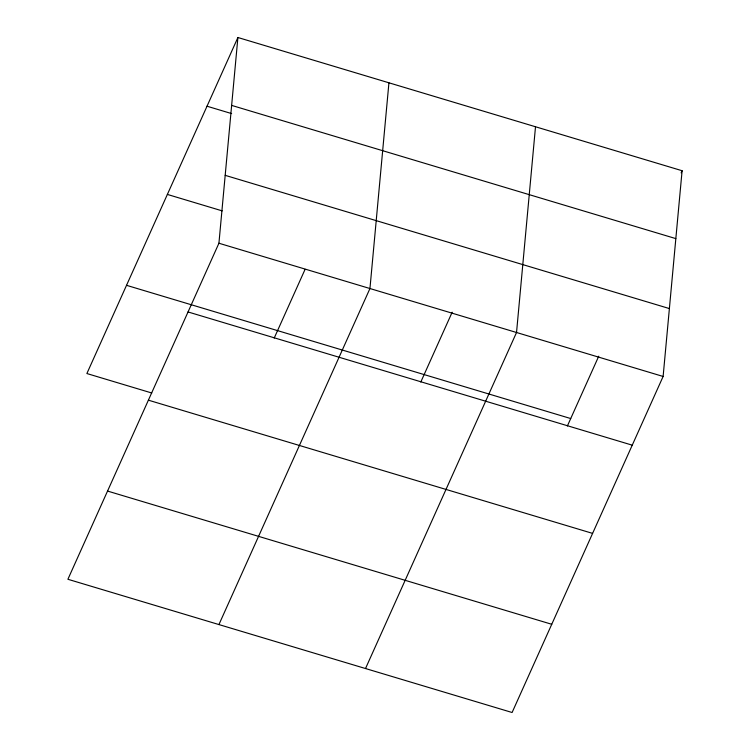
<?xml version="1.0" encoding="UTF-8"?>
<svg xmlns="http://www.w3.org/2000/svg" width="750" height="750" viewBox="0 0 750 750"><rect width="100%" height="100%" fill="white"/><g stroke="black" fill="none" stroke-linecap="round" stroke-linejoin="round"><path stroke-width="1.12" d="M218.925 243.234L237.9 37.5L682.097 170.728L663.122 376.462L512.1 712.5L67.903 579.272L218.925 243.234L663.122 376.462M388.931 82.8L369.947 288.534L218.925 624.572M535.509 126.759L516.534 332.494L365.512 668.541M237.9 37.5L86.878 373.538L151.762 393M274.209 338.062L305.1 269.316M420.797 382.022L452.156 312.225M567.375 425.991L598.744 356.194M681.15 172.838L682.097 170.728M231.638 105.394L675.834 238.613M207.019 106.219L231.638 113.597M225.188 175.341L669.384 308.569M167.372 194.428L222.188 210.872M126.525 285.319L570.722 418.547M188.044 311.953L632.241 445.172M148.397 400.172L592.594 533.391M107.55 491.062L551.747 624.281"/></g></svg>
